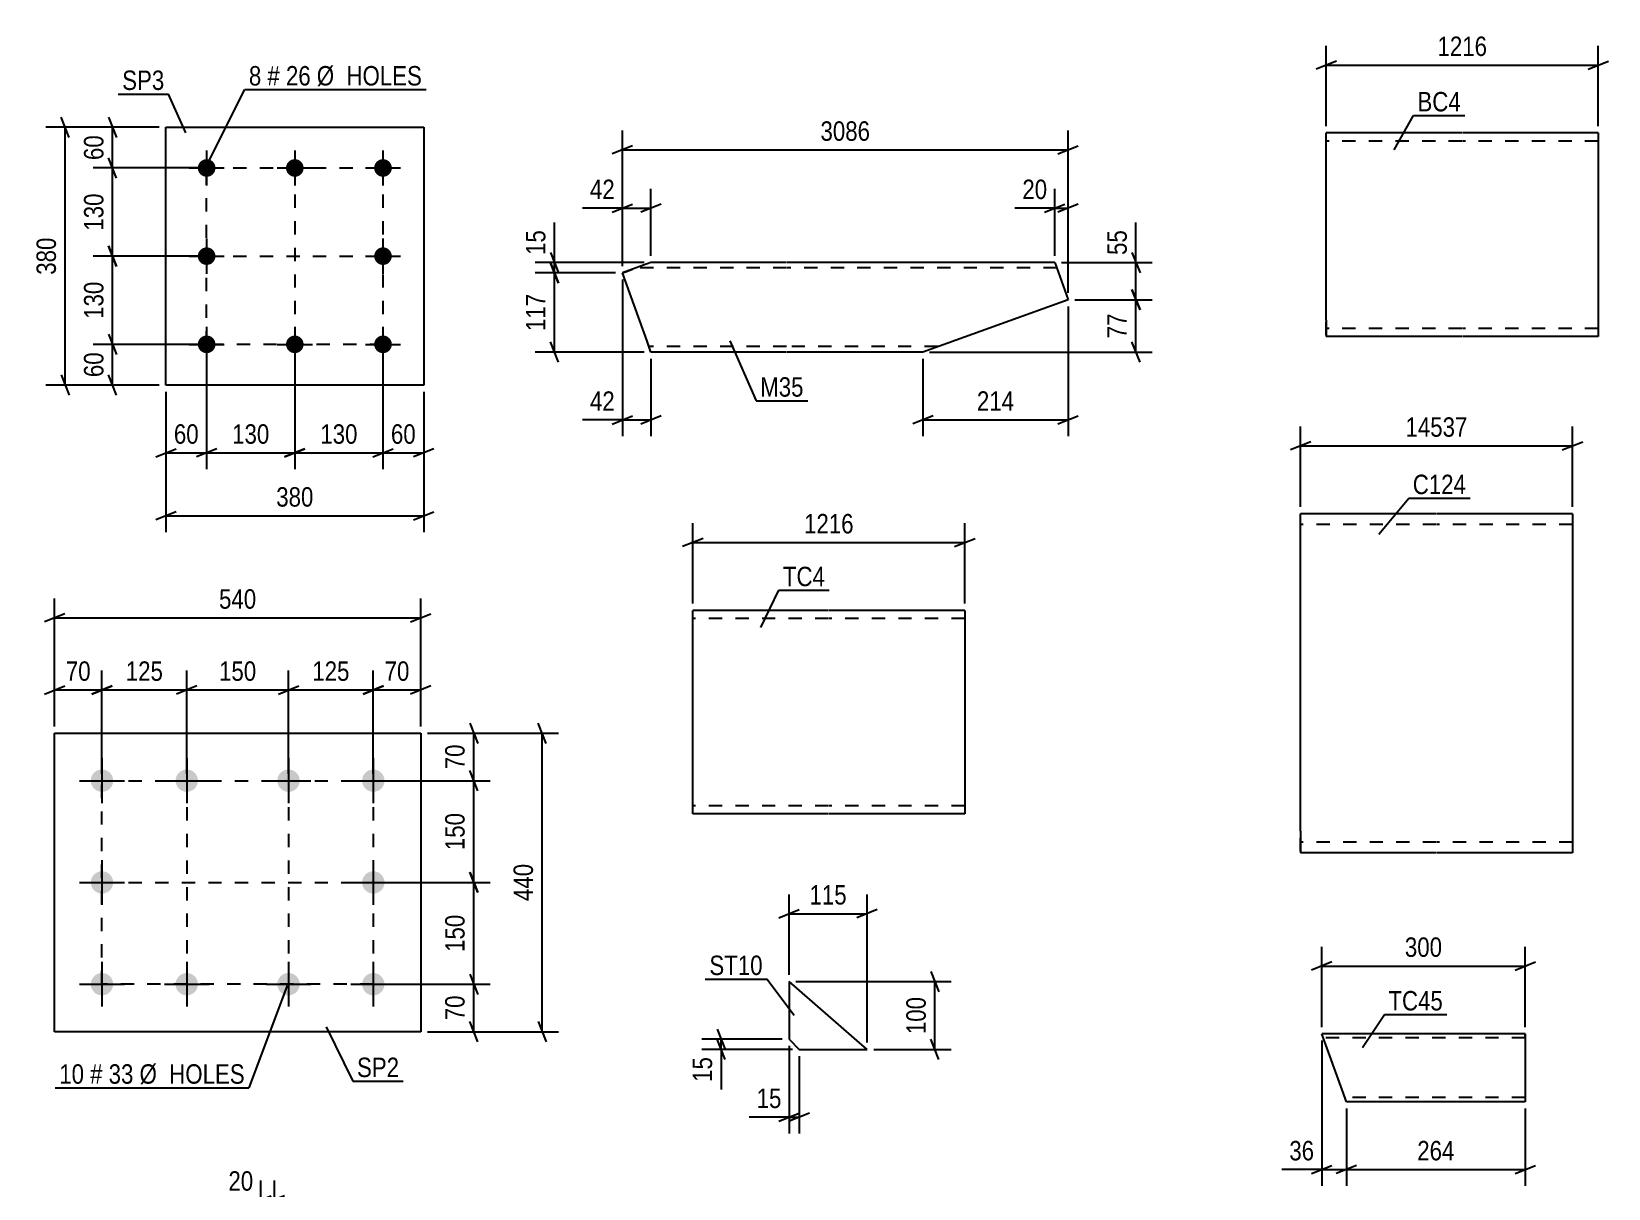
# Model space of a CAD drawing. Header units: millimetres. Extents: x 0 to 594, y 0 to 420.
# Drawn here: x 158.5 to 391, y 161.3 to 331.9 of the extents above; entities that cross this region are included whole.
import ezdxf

# ---------------------------------------------------------------- set-up
doc = ezdxf.new("R2010")
doc.units = ezdxf.units.MM
doc.linetypes.add('DXK_LINE_DOT2', pattern=[3.9198, 1.9599, -1.9599])
doc.styles.add('Arial Narrow', font='ARIALN.TTF', dxfattribs={"height": 0.2})

# ---------------------------------------------------------------- blocks, each defined once
blk = doc.blocks.new('Part-708355652-8704 - 8703')
at = {"color": 2, "linetype": 'Continuous'}
for p, q in [((270.18, 191.84), (270.18, 183.34)), ((281.68, 181.84), (270.18, 191.84)), ((270.18, 183.34), (271.68, 181.84)), ((271.68, 181.84), (281.68, 181.84))]:
    blk.add_line(p, q, dxfattribs=at)
blk = doc.blocks.new('Part-708355652-12765 - 12764')
at = {"color": 2, "linetype": 'Continuous'}
for p, q in [((351.92, 175.33), (348.71, 184.13)), ((378.71, 184.13), (348.71, 184.13)), ((378.71, 184.13), (378.71, 184.04)), ((378.71, 184.04), (378.71, 174.13)), ((352.22, 174.48), (351.92, 175.33)), ((352.32, 174.22), (352.22, 174.48)), ((352.35, 174.13), (352.32, 174.22)), ((378.71, 174.13), (352.35, 174.13))]:
    blk.add_line(p, q, dxfattribs=at)
at = {"color": 7, "linetype": 'DXK_LINE_DOT2'}
for p, q in [((378.71, 183.77), (378.71, 184.13)), ((378.71, 183.53), (348.93, 183.53)), ((378.71, 174.73), (352.13, 174.73)), ((352.35, 174.13), (352.22, 174.48))]:
    blk.add_line(p, q, dxfattribs=at)
blk = doc.blocks.new('Part-708355652-8401 - 8396')
at = {"color": 2, "linetype": 'Continuous'}
for p, q in [((275.99, 246.55), (255.99, 246.55)), ((255.99, 218.95), (255.99, 246.55)), ((296.09, 246.55), (276.09, 246.55)), ((296.09, 246.55), (296.09, 216.55)), ((255.99, 216.55), (255.99, 218.95)), ((275.99, 216.55), (255.99, 216.55)), ((296.09, 216.55), (276.09, 216.55))]:
    blk.add_line(p, q, dxfattribs=at)
at = {"color": 7, "linetype": 'DXK_LINE_DOT2'}
for p, q in [((275.99, 245.35), (255.99, 245.35)), ((296.09, 245.35), (276.09, 245.35)), ((255.99, 216.74), (255.99, 218.95)), ((255.99, 217.75), (255.99, 217.84)), ((275.99, 217.75), (255.99, 217.75)), ((296.09, 217.75), (276.09, 217.75)), ((296.09, 217.75), (296.09, 217.84))]:
    blk.add_line(p, q, dxfattribs=at)
blk = doc.blocks.new('Part-708355652-8408 - 8407')
at = {"color": 2, "linetype": 'Continuous'}
for p, q in [((249.8, 297.83), (247.07, 296.84)), ((269.8, 297.83), (249.8, 297.83)), ((309.35, 297.83), (269.9, 297.83)), ((309.35, 297.83), (311.32, 292.35)), ((247.07, 296.84), (245.6, 296.31)), ((249.24, 286.23), (245.6, 296.31)), ((311.32, 292.35), (289.9, 284.63)), ((249.82, 284.63), (249.24, 286.23)), ((269.8, 284.63), (249.82, 284.63)), ((289.9, 284.63), (269.9, 284.63))]:
    blk.add_line(p, q, dxfattribs=at)
at = {"color": 7, "linetype": 'DXK_LINE_DOT2'}
for p, q in [((245.6, 296.31), (246.22, 296.53)), ((246.22, 296.53), (247.07, 296.84)), ((269.8, 297.03), (247.59, 297.03)), ((309.64, 297.03), (269.9, 297.03)), ((249.77, 284.75), (249.24, 286.23)), ((269.8, 285.43), (249.53, 285.43)), ((292.12, 285.43), (269.9, 285.43))]:
    blk.add_line(p, q, dxfattribs=at)
blk = doc.blocks.new('Part-708355652-8688 - 8687')
at = {"color": 2, "linetype": 'Continuous'}
for p, q in [((369.38, 316.93), (349.38, 316.93)), ((349.38, 289.33), (349.38, 316.93)), ((389.48, 316.93), (369.48, 316.93)), ((389.48, 316.93), (389.48, 286.93)), ((349.38, 289.33), (349.38, 286.93)), ((369.38, 286.93), (349.38, 286.93)), ((389.48, 286.93), (369.48, 286.93))]:
    blk.add_line(p, q, dxfattribs=at)
at = {"color": 7, "linetype": 'DXK_LINE_DOT2'}
for p, q in [((369.38, 315.73), (349.38, 315.73)), ((389.48, 315.73), (369.48, 315.73)), ((349.38, 287.11), (349.38, 289.33)), ((349.38, 288.13), (349.38, 288.22)), ((369.38, 288.13), (349.38, 288.13)), ((389.48, 288.13), (369.48, 288.13)), ((389.48, 288.13), (389.48, 288.22))]:
    blk.add_line(p, q, dxfattribs=at)
blk = doc.blocks.new('Part-708355652-8695 - 8694')
at = {"color": 2, "linetype": 'Continuous'}
for p, q in [((365.58, 260.8), (345.58, 260.8)), ((345.58, 214), (345.58, 260.8)), ((385.68, 260.8), (365.68, 260.8)), ((385.68, 260.8), (385.68, 210.8)), ((345.58, 214), (345.58, 210.8)), ((365.58, 210.8), (345.58, 210.8)), ((385.68, 210.8), (365.68, 210.8))]:
    blk.add_line(p, q, dxfattribs=at)
at = {"color": 7, "linetype": 'DXK_LINE_DOT2'}
for p, q in [((365.58, 259.2), (345.58, 259.2)), ((385.68, 259.2), (365.68, 259.2)), ((345.58, 211.04), (345.58, 214)), ((365.58, 212.4), (345.58, 212.4)), ((385.68, 212.4), (365.68, 212.4))]:
    blk.add_line(p, q, dxfattribs=at)
blk = doc.blocks.new('Part-708355652-8500 - 8499')
at = {"color": 2, "linetype": 'Continuous'}
for p, q in [((161.88, 184.45), (161.88, 228.45)), ((161.88, 228.45), (215.88, 228.45)), ((215.88, 228.45), (215.88, 184.45)), ((215.88, 184.45), (161.88, 184.45))]:
    blk.add_line(p, q, dxfattribs=at)
blk = doc.blocks.new('Bolt-708355652-8501 - 8499')
at = {"linetype": 'Continuous'}
for points in [[(168.88, 223.1, -1), (168.88, 219.8, -1)], [(181.38, 223.1, -1), (181.38, 219.8, -1)], [(196.38, 223.1, -1), (196.38, 219.8, -1)], [(208.88, 223.1, -1), (208.88, 219.8, -1)], [(168.88, 208.1, -1), (168.88, 204.8, -1)], [(208.88, 208.1, -1), (208.88, 204.8, -1)], [(168.88, 193.1, -1), (168.88, 189.8, -1)], [(181.38, 193.1, -1), (181.38, 189.8, -1)], [(196.38, 193.1, -1), (196.38, 189.8, -1)], [(208.88, 193.1, -1), (208.88, 189.8, -1)]]:
    blk.add_hatch(color=1, dxfattribs=at).paths.add_polyline_path(points)
at = {"color": 1, "linetype": 'Continuous'}
for p, q in [((168.88, 224.75), (168.88, 218.15)), ((181.38, 224.75), (181.38, 218.15)), ((196.38, 224.75), (196.38, 218.15)), ((208.88, 224.75), (208.88, 218.15)), ((165.58, 221.45), (172.18, 221.45)), ((178.08, 221.45), (184.68, 221.45)), ((193.08, 221.45), (199.68, 221.45)), ((205.58, 221.45), (212.18, 221.45)), ((168.88, 209.75), (168.88, 203.15)), ((208.88, 209.75), (208.88, 203.15)), ((165.58, 206.45), (172.18, 206.45)), ((205.58, 206.45), (212.18, 206.45)), ((168.88, 194.75), (168.88, 188.15)), ((181.38, 194.75), (181.38, 188.15)), ((196.38, 194.75), (196.38, 188.15)), ((208.88, 194.75), (208.88, 188.15)), ((165.58, 191.45), (172.18, 191.45)), ((178.08, 191.45), (184.68, 191.45)), ((193.08, 191.45), (199.68, 191.45)), ((205.58, 191.45), (212.18, 191.45))]:
    blk.add_line(p, q, dxfattribs=at)
blk = doc.blocks.new('Part-708355652-8548 - 8547')
at = {"color": 2, "linetype": 'Continuous'}
for p, q in [((178.31, 279.77), (178.31, 317.77)), ((178.31, 317.77), (216.31, 317.77)), ((216.31, 317.77), (216.31, 279.77)), ((216.31, 279.77), (178.31, 279.77))]:
    blk.add_line(p, q, dxfattribs=at)
blk = doc.blocks.new('Bolt-708355652-8549 - 8547')
at = {"linetype": 'Continuous'}
for points in [[(184.31, 313.07, -1), (184.31, 310.47, -1)], [(197.31, 313.07, -1), (197.31, 310.47, -1)], [(210.31, 313.07, -1), (210.31, 310.47, -1)], [(184.31, 300.07, -1), (184.31, 297.47, -1)], [(210.31, 300.07, -1), (210.31, 297.47, -1)], [(184.31, 287.07, -1), (184.31, 284.47, -1)], [(197.31, 287.07, -1), (197.31, 284.47, -1)], [(210.31, 287.07, -1), (210.31, 284.47, -1)]]:
    blk.add_hatch(color=1, dxfattribs=at).paths.add_polyline_path(points)
at = {"color": 1, "linetype": 'Continuous'}
for p, q in [((184.31, 314.37), (184.31, 309.17)), ((197.31, 314.37), (197.31, 309.17)), ((210.31, 314.37), (210.31, 309.17)), ((181.71, 311.77), (186.91, 311.77)), ((194.71, 311.77), (199.91, 311.77)), ((207.71, 311.77), (212.91, 311.77)), ((184.31, 301.37), (184.31, 296.17)), ((210.31, 301.37), (210.31, 296.17)), ((181.71, 298.77), (186.91, 298.77)), ((207.71, 298.77), (212.91, 298.77)), ((184.31, 288.37), (184.31, 283.17)), ((197.31, 288.37), (197.31, 283.17)), ((210.31, 288.37), (210.31, 283.17)), ((181.71, 285.77), (186.91, 285.77)), ((194.71, 285.77), (199.91, 285.77)), ((207.71, 285.77), (212.91, 285.77))]:
    blk.add_line(p, q, dxfattribs=at)
blk = doc.blocks.new('Rectangle-708355652-12081 - 8499')
at = {"color": 1, "linetype": 'DXK_LINE_DOT2'}
blk.add_lwpolyline([(168.88, 221.45), (208.88, 221.45), (208.88, 191.45), (168.88, 191.45), (168.88, 221.45)], close=True, dxfattribs=at)
blk = doc.blocks.new('Rectangle-708355652-11805 - 8547')
at = {"color": 1, "linetype": 'DXK_LINE_DOT2'}
blk.add_lwpolyline([(184.31, 311.77), (210.31, 311.77), (210.31, 285.77), (184.31, 285.77), (184.31, 311.77)], close=True, dxfattribs=at)
blk = doc.blocks.new('Line-708355652-12091 - 8499')
at = {"color": 1, "linetype": 'DXK_LINE_DOT2'}
blk.add_line((168.88, 206.45), (207.9, 206.45), dxfattribs=at)
blk = doc.blocks.new('Line-708355652-11815 - 8547')
at = {"color": 1, "linetype": 'DXK_LINE_DOT2'}
blk.add_line((197.31, 311.77), (197.31, 285.77), dxfattribs=at)
blk = doc.blocks.new('Line-708355652-12097 - 8499')
at = {"color": 1, "linetype": 'DXK_LINE_DOT2'}
blk.add_line((181.38, 221.45), (181.38, 191.45), dxfattribs=at)
blk = doc.blocks.new('Line-708355652-11822 - 8547')
at = {"color": 1, "linetype": 'DXK_LINE_DOT2'}
blk.add_line((184.31, 298.77), (210.31, 298.77), dxfattribs=at)
blk = doc.blocks.new('Line-708355652-12104 - 8499')
at = {"color": 1, "linetype": 'DXK_LINE_DOT2'}
blk.add_line((196.38, 221.45), (196.38, 191.45), dxfattribs=at)
blk = doc.blocks.new('StraightDimension-708355652-9445 - 8703')
at = {"color": 7, "linetype": 'Continuous'}
for p, q in [((291.08, 193.34), (292.28, 190.34)), ((271.18, 191.84), (294.08, 191.84)), ((291.68, 181.84), (291.68, 191.84)), ((282.68, 181.84), (294.08, 181.84)), ((292.28, 180.34), (291.08, 183.34))]:
    blk.add_line(p, q, dxfattribs=at)
at = {"color": 0}
blk.add_wipeout([(290.93, 190.18), (286.73, 190.18), (286.73, 183.49), (290.93, 183.49)], dxfattribs=at)
at = {"color": 3, "style": 'Arial Narrow'}
blk.add_text('100', height=2.863, rotation=90.0002, dxfattribs=at).set_placement((290.33, 184.09))
blk = doc.blocks.new('StraightDimension-708355652-9437 - 8703')
at = {"color": 7, "linetype": 'Continuous'}
for p, q in [((270.18, 192.84), (270.18, 204.69)), ((281.68, 182.84), (281.68, 204.69)), ((268.68, 201.24), (271.68, 202.44)), ((283.18, 202.44), (280.18, 201.24)), ((270.18, 201.84), (281.68, 201.84))]:
    blk.add_line(p, q, dxfattribs=at)
at = {"color": 0}
blk.add_wipeout([(279.28, 202.59), (279.28, 206.79), (272.59, 206.79), (272.59, 202.59)], dxfattribs=at)
at = {"color": 3, "style": 'Arial Narrow'}
blk.add_text('115', height=2.863, dxfattribs=at).set_placement((273.19, 203.19))
blk = doc.blocks.new('StraightDimension-708355652-9441 - 8703')
at = {"color": 7, "linetype": 'Continuous'}
for p, q in [((259.58, 184.84), (260.78, 181.84)), ((269.18, 183.34), (257.33, 183.34)), ((270.68, 181.84), (257.33, 181.84)), ((260.78, 180.34), (259.58, 183.34)), ((260.18, 181.84), (260.18, 183.34))]:
    blk.add_line(p, q, dxfattribs=at)
at = {"color": 0}
blk.add_wipeout([(259.43, 181.31), (255.23, 181.31), (255.23, 176.45), (259.43, 176.45)], dxfattribs=at)
at = {"color": 7, "linetype": 'Continuous'}
blk.add_line((260.18, 181.84), (260.18, 175.93), dxfattribs=at)
blk.add_line((260.18, 181.84), (260.18, 175.93), dxfattribs=at)
at = {"color": 3, "style": 'Arial Narrow'}
blk.add_text('15', height=2.863, rotation=90.0002, dxfattribs=at).set_placement((258.83, 177.05))
blk = doc.blocks.new('StraightDimension-708355652-9433 - 8703')
at = {"color": 7, "linetype": 'Continuous'}
for p, q in [((270.18, 182.34), (270.18, 169.44)), ((271.68, 180.84), (271.68, 169.44)), ((268.68, 171.24), (271.68, 172.44)), ((273.18, 172.44), (270.18, 171.24)), ((270.18, 171.84), (271.68, 171.84))]:
    blk.add_line(p, q, dxfattribs=at)
at = {"color": 0}
blk.add_wipeout([(269.66, 172.59), (269.66, 176.79), (264.8, 176.79), (264.8, 172.59)], dxfattribs=at)
at = {"color": 7, "linetype": 'Continuous'}
blk.add_line((270.18, 171.84), (264.28, 171.84), dxfattribs=at)
blk.add_line((270.18, 171.84), (264.28, 171.84), dxfattribs=at)
at = {"color": 3, "style": 'Arial Narrow'}
blk.add_text('15', height=2.863, dxfattribs=at).set_placement((265.4, 173.19))
blk = doc.blocks.new('StraightDimension-708355652-12957 - 12764')
at = {"color": 7, "linetype": 'Continuous'}
for p, q in [((348.71, 183.13), (348.71, 161.73)), ((352.35, 173.13), (352.35, 161.73)), ((347.21, 163.53), (350.21, 164.73)), ((348.71, 164.13), (352.35, 164.13)), ((353.85, 164.73), (350.85, 163.53))]:
    blk.add_line(p, q, dxfattribs=at)
at = {"color": 0}
blk.add_wipeout([(348.19, 164.88), (348.19, 169.08), (343.33, 169.08), (343.33, 164.88)], dxfattribs=at)
at = {"color": 7, "linetype": 'Continuous'}
blk.add_line((348.71, 164.13), (342.81, 164.13), dxfattribs=at)
blk.add_line((348.71, 164.13), (342.81, 164.13), dxfattribs=at)
at = {"color": 3, "style": 'Arial Narrow'}
blk.add_text('36', height=2.863, dxfattribs=at).set_placement((343.93, 165.48))
blk = doc.blocks.new('StraightDimension-708355652-12956 - 12764')
at = {"color": 7, "linetype": 'Continuous'}
for p, q in [((352.35, 173.13), (352.35, 161.73)), ((378.71, 173.13), (378.71, 161.73)), ((353.85, 164.73), (350.85, 163.53)), ((352.35, 164.13), (378.71, 164.13)), ((377.21, 163.53), (380.21, 164.73))]:
    blk.add_line(p, q, dxfattribs=at)
at = {"color": 0}
blk.add_wipeout([(368.87, 164.88), (368.87, 169.08), (362.19, 169.08), (362.19, 164.88)], dxfattribs=at)
at = {"color": 3, "style": 'Arial Narrow'}
blk.add_text('264', height=2.863, dxfattribs=at).set_placement((362.79, 165.48))
blk = doc.blocks.new('StraightDimension-708355652-12939 - 12764')
at = {"color": 7, "linetype": 'Continuous'}
for p, q in [((348.71, 185.13), (348.71, 196.98)), ((378.71, 185.13), (378.71, 196.98)), ((350.21, 194.73), (347.21, 193.53)), ((348.71, 194.13), (378.71, 194.13)), ((377.21, 193.53), (380.21, 194.73))]:
    blk.add_line(p, q, dxfattribs=at)
at = {"color": 0}
blk.add_wipeout([(367.05, 194.88), (367.05, 199.08), (360.37, 199.08), (360.37, 194.88)], dxfattribs=at)
at = {"color": 3, "style": 'Arial Narrow'}
blk.add_text('300', height=2.863, dxfattribs=at).set_placement((360.97, 195.48))
blk = doc.blocks.new('StraightDimension-708355652-8766 - 8396')
at = {"color": 7, "linetype": 'Continuous'}
for p, q in [((255.99, 247.55), (255.99, 259.4)), ((296.09, 247.55), (296.09, 259.4)), ((257.49, 257.15), (254.49, 255.95)), ((255.99, 256.55), (296.09, 256.55)), ((294.59, 255.95), (297.59, 257.15))]:
    blk.add_line(p, q, dxfattribs=at)
at = {"color": 0}
blk.add_wipeout([(280.3, 257.3), (280.3, 261.5), (271.79, 261.5), (271.79, 257.3)], dxfattribs=at)
at = {"color": 3, "style": 'Arial Narrow'}
blk.add_text('1216', height=2.863, dxfattribs=at).set_placement((272.39, 257.9))
blk = doc.blocks.new('StraightDimension-708355652-12349 - 8407')
at = {"color": 7, "linetype": 'Continuous'}
for p, q in [((248.8, 297.83), (232.75, 297.83)), ((235, 299.33), (236.2, 296.33)), ((236.2, 294.81), (235, 297.81)), ((235.6, 296.31), (235.6, 297.83)), ((244.6, 296.31), (232.75, 296.31))]:
    blk.add_line(p, q, dxfattribs=at)
at = {"color": 0}
blk.add_wipeout([(234.85, 303.21), (230.65, 303.21), (230.65, 298.35), (234.85, 298.35)], dxfattribs=at)
at = {"color": 7, "linetype": 'Continuous'}
blk.add_line((235.6, 297.83), (235.6, 303.73), dxfattribs=at)
blk.add_line((235.6, 297.83), (235.6, 303.73), dxfattribs=at)
at = {"color": 3, "style": 'Arial Narrow'}
blk.add_text('15', height=2.863, rotation=90.0002, dxfattribs=at).set_placement((234.25, 298.95))
blk = doc.blocks.new('StraightDimension-708355652-8778 - 8407')
at = {"color": 7, "linetype": 'Continuous'}
for p, q in [((245.6, 295.31), (245.6, 272.22)), ((249.82, 283.63), (249.82, 272.22)), ((244.1, 274.02), (247.1, 275.22)), ((245.6, 274.62), (249.82, 274.62)), ((251.32, 275.22), (248.32, 274.02))]:
    blk.add_line(p, q, dxfattribs=at)
at = {"color": 0}
blk.add_wipeout([(245.08, 275.37), (245.08, 279.57), (240.22, 279.57), (240.22, 275.37)], dxfattribs=at)
at = {"color": 7, "linetype": 'Continuous'}
blk.add_line((245.6, 274.62), (239.7, 274.62), dxfattribs=at)
blk.add_line((245.6, 274.62), (239.7, 274.62), dxfattribs=at)
at = {"color": 3, "style": 'Arial Narrow'}
blk.add_text('42', height=2.863, dxfattribs=at).set_placement((240.82, 275.97))
blk = doc.blocks.new('StraightDimension-708355652-8789 - 8407')
at = {"color": 7, "linetype": 'Continuous'}
for p, q in [((245.6, 297.31), (245.6, 308.69)), ((249.8, 298.83), (249.8, 308.69)), ((244.1, 305.24), (247.1, 306.44)), ((245.6, 305.84), (249.8, 305.84)), ((251.3, 306.44), (248.3, 305.24))]:
    blk.add_line(p, q, dxfattribs=at)
at = {"color": 0}
blk.add_wipeout([(245.08, 306.59), (245.08, 310.79), (240.22, 310.79), (240.22, 306.59)], dxfattribs=at)
at = {"color": 7, "linetype": 'Continuous'}
blk.add_line((245.6, 305.84), (239.7, 305.84), dxfattribs=at)
blk.add_line((245.6, 305.84), (239.7, 305.84), dxfattribs=at)
at = {"color": 3, "style": 'Arial Narrow'}
blk.add_text('42', height=2.863, dxfattribs=at).set_placement((240.82, 307.19))
blk = doc.blocks.new('StraightDimension-708355652-8772 - 8407')
at = {"color": 7, "linetype": 'Continuous'}
for p, q in [((311.32, 291.35), (311.32, 272.23)), ((289.9, 283.63), (289.9, 272.23)), ((291.4, 275.23), (288.4, 274.03)), ((289.9, 274.63), (311.32, 274.63)), ((309.82, 274.03), (312.82, 275.23))]:
    blk.add_line(p, q, dxfattribs=at)
at = {"color": 0}
blk.add_wipeout([(303.96, 275.38), (303.96, 279.58), (297.27, 279.58), (297.27, 275.38)], dxfattribs=at)
at = {"color": 3, "style": 'Arial Narrow'}
blk.add_text('214', height=2.863, dxfattribs=at).set_placement((297.87, 275.98))
blk = doc.blocks.new('StraightDimension-708355652-8807 - 8407')
at = {"color": 7, "linetype": 'Continuous'}
for p, q in [((320.72, 293.85), (321.92, 290.85)), ((312.32, 292.35), (323.72, 292.35)), ((321.32, 284.63), (321.32, 292.35)), ((321.92, 283.13), (320.72, 286.13)), ((290.9, 284.63), (323.72, 284.63))]:
    blk.add_line(p, q, dxfattribs=at)
at = {"color": 0}
blk.add_wipeout([(320.57, 290.91), (316.37, 290.91), (316.37, 286.06), (320.57, 286.06)], dxfattribs=at)
at = {"color": 3, "style": 'Arial Narrow'}
blk.add_text('77', height=2.863, rotation=90.0002, dxfattribs=at).set_placement((319.97, 286.66))
blk = doc.blocks.new('StraightDimension-708355652-8783 - 8407')
at = {"color": 7, "linetype": 'Continuous'}
for p, q in [((309.35, 298.83), (309.35, 308.69)), ((311.32, 293.35), (311.32, 308.69)), ((307.85, 305.24), (310.85, 306.44)), ((309.35, 305.84), (311.32, 305.84)), ((312.82, 306.44), (309.82, 305.24))]:
    blk.add_line(p, q, dxfattribs=at)
at = {"color": 0}
blk.add_wipeout([(308.82, 306.59), (308.82, 310.79), (303.97, 310.79), (303.97, 306.59)], dxfattribs=at)
at = {"color": 7, "linetype": 'Continuous'}
blk.add_line((309.35, 305.84), (303.44, 305.84), dxfattribs=at)
blk.add_line((309.35, 305.84), (303.44, 305.84), dxfattribs=at)
at = {"color": 3, "style": 'Arial Narrow'}
blk.add_text('20', height=2.863, dxfattribs=at).set_placement((304.57, 307.19))
blk = doc.blocks.new('StraightDimension-708355652-8806 - 8407')
at = {"color": 7, "linetype": 'Continuous'}
for p, q in [((310.35, 297.83), (323.72, 297.83)), ((320.72, 299.33), (321.92, 296.33)), ((321.32, 292.35), (321.32, 297.83)), ((321.92, 290.85), (320.72, 293.85)), ((312.32, 292.35), (323.72, 292.35))]:
    blk.add_line(p, q, dxfattribs=at)
at = {"color": 0}
blk.add_wipeout([(320.57, 303.21), (316.37, 303.21), (316.37, 298.35), (320.57, 298.35)], dxfattribs=at)
at = {"color": 7, "linetype": 'Continuous'}
blk.add_line((321.32, 297.83), (321.32, 303.73), dxfattribs=at)
blk.add_line((321.32, 297.83), (321.32, 303.73), dxfattribs=at)
at = {"color": 3, "style": 'Arial Narrow'}
blk.add_text('55', height=2.863, rotation=90.0002, dxfattribs=at).set_placement((319.97, 298.95))
blk = doc.blocks.new('StraightDimension-708355652-8818 - 8407')
at = {"color": 7, "linetype": 'Continuous'}
for p, q in [((245.6, 297.31), (245.6, 317.28)), ((311.32, 293.35), (311.32, 317.28)), ((247.1, 315.03), (244.1, 313.83)), ((245.6, 314.43), (311.32, 314.43)), ((309.82, 313.83), (312.82, 315.03))]:
    blk.add_line(p, q, dxfattribs=at)
at = {"color": 0}
blk.add_wipeout([(282.72, 315.18), (282.72, 319.38), (274.21, 319.38), (274.21, 315.18)], dxfattribs=at)
at = {"color": 3, "style": 'Arial Narrow'}
blk.add_text('3086', height=2.863, dxfattribs=at).set_placement((274.81, 315.78))
blk = doc.blocks.new('StraightDimension-708355652-12350 - 8407')
at = {"color": 7, "linetype": 'Continuous'}
for p, q in [((235, 297.81), (236.2, 294.81)), ((244.6, 296.31), (232.75, 296.31)), ((235.6, 284.63), (235.6, 296.31)), ((236.2, 283.13), (235, 286.13)), ((248.82, 284.63), (232.75, 284.63))]:
    blk.add_line(p, q, dxfattribs=at)
at = {"color": 0}
blk.add_wipeout([(234.85, 293.81), (230.65, 293.81), (230.65, 287.13), (234.85, 287.13)], dxfattribs=at)
at = {"color": 3, "style": 'Arial Narrow'}
blk.add_text('117', height=2.863, rotation=90.0002, dxfattribs=at).set_placement((234.25, 287.73))
blk = doc.blocks.new('StraightDimension-708355652-9425 - 8687')
at = {"color": 7, "linetype": 'Continuous'}
for p, q in [((349.38, 317.93), (349.38, 329.78)), ((389.48, 317.93), (389.48, 329.78)), ((350.88, 327.53), (347.88, 326.33)), ((349.38, 326.93), (389.48, 326.93)), ((387.98, 326.33), (390.98, 327.53))]:
    blk.add_line(p, q, dxfattribs=at)
at = {"color": 0}
blk.add_wipeout([(373.69, 327.68), (373.69, 331.88), (365.18, 331.88), (365.18, 327.68)], dxfattribs=at)
at = {"color": 3, "style": 'Arial Narrow'}
blk.add_text('1216', height=2.863, dxfattribs=at).set_placement((365.78, 328.28))
blk = doc.blocks.new('StraightDimension-708355652-9429 - 8694')
at = {"color": 7, "linetype": 'Continuous'}
for p, q in [((345.58, 261.8), (345.58, 273.65)), ((385.68, 261.8), (385.68, 273.65)), ((347.08, 271.4), (344.08, 270.2)), ((345.58, 270.8), (385.68, 270.8)), ((384.18, 270.2), (387.18, 271.4))]:
    blk.add_line(p, q, dxfattribs=at)
at = {"color": 0}
blk.add_wipeout([(370.8, 271.55), (370.8, 275.75), (360.46, 275.75), (360.46, 271.55)], dxfattribs=at)
at = {"color": 3, "style": 'Arial Narrow'}
blk.add_text('14537', height=2.863, dxfattribs=at).set_placement((361.06, 272.15))
blk = doc.blocks.new('StraightDimension-708355652-9029 - 8499')
at = {"color": 7, "linetype": 'Continuous'}
for p, q in [((209.88, 191.45), (226.09, 191.45)), ((223.09, 192.95), (224.29, 189.95)), ((223.69, 184.45), (223.69, 191.45)), ((216.88, 184.45), (226.09, 184.45)), ((224.29, 182.95), (223.09, 185.95))]:
    blk.add_line(p, q, dxfattribs=at)
at = {"color": 0}
blk.add_wipeout([(222.94, 190.38), (218.74, 190.38), (218.74, 185.53), (222.94, 185.53)], dxfattribs=at)
at = {"color": 3, "style": 'Arial Narrow'}
blk.add_text('70', height=2.863, rotation=90.0002, dxfattribs=at).set_placement((222.34, 186.13))
blk = doc.blocks.new('StraightDimension-708355652-9026 - 8499')
at = {"color": 7, "linetype": 'Continuous'}
for p, q in [((216.88, 228.45), (226.09, 228.45)), ((223.09, 229.95), (224.29, 226.95)), ((223.69, 221.45), (223.69, 228.45)), ((209.88, 221.45), (226.09, 221.45)), ((224.29, 219.95), (223.09, 222.95))]:
    blk.add_line(p, q, dxfattribs=at)
at = {"color": 0}
blk.add_wipeout([(222.94, 227.38), (218.74, 227.38), (218.74, 222.53), (222.94, 222.53)], dxfattribs=at)
at = {"color": 3, "style": 'Arial Narrow'}
blk.add_text('70', height=2.863, rotation=90.0002, dxfattribs=at).set_placement((222.34, 223.13))
blk = doc.blocks.new('StraightDimension-708355652-9042 - 8499')
at = {"color": 7, "linetype": 'Continuous'}
for p, q in [((216.88, 228.45), (236.17, 228.45)), ((234.37, 226.95), (233.17, 229.95)), ((233.77, 184.45), (233.77, 228.45)), ((216.88, 184.45), (236.17, 184.45)), ((233.17, 185.95), (234.37, 182.95))]:
    blk.add_line(p, q, dxfattribs=at)
at = {"color": 0}
blk.add_wipeout([(233.02, 209.8), (228.82, 209.8), (228.82, 203.11), (233.02, 203.11)], dxfattribs=at)
at = {"color": 3, "style": 'Arial Narrow'}
blk.add_text('440', height=2.863, rotation=90.0002, dxfattribs=at).set_placement((232.42, 203.71))
blk = doc.blocks.new('StraightDimension-708355652-9046 - 8499')
at = {"color": 7, "linetype": 'Continuous'}
for p, q in [((208.88, 222.45), (208.88, 237.67)), ((215.88, 229.45), (215.88, 237.67)), ((207.38, 234.22), (210.38, 235.42)), ((208.88, 234.82), (215.88, 234.82)), ((217.38, 235.42), (214.38, 234.22))]:
    blk.add_line(p, q, dxfattribs=at)
at = {"color": 0}
blk.add_wipeout([(214.81, 235.57), (214.81, 239.77), (209.95, 239.77), (209.95, 235.57)], dxfattribs=at)
at = {"color": 3, "style": 'Arial Narrow'}
blk.add_text('70', height=2.863, dxfattribs=at).set_placement((210.55, 236.17))
blk = doc.blocks.new('StraightDimension-708355652-9050 - 8499')
at = {"color": 7, "linetype": 'Continuous'}
for p, q in [((161.88, 229.45), (161.88, 237.67)), ((168.88, 222.45), (168.88, 237.67)), ((160.38, 234.22), (163.38, 235.42)), ((161.88, 234.82), (168.88, 234.82)), ((170.38, 235.42), (167.38, 234.22))]:
    blk.add_line(p, q, dxfattribs=at)
at = {"color": 0}
blk.add_wipeout([(167.81, 235.57), (167.81, 239.77), (162.95, 239.77), (162.95, 235.57)], dxfattribs=at)
at = {"color": 3, "style": 'Arial Narrow'}
blk.add_text('70', height=2.863, dxfattribs=at).set_placement((163.55, 236.17))
blk = doc.blocks.new('StraightDimension-708355652-9066 - 8499')
at = {"color": 7, "linetype": 'Continuous'}
for p, q in [((161.88, 229.45), (161.88, 248.3)), ((215.88, 229.45), (215.88, 248.3)), ((163.38, 246.05), (160.38, 244.85)), ((161.88, 245.45), (215.88, 245.45)), ((214.38, 244.85), (217.38, 246.05))]:
    blk.add_line(p, q, dxfattribs=at)
at = {"color": 0}
blk.add_wipeout([(192.22, 246.2), (192.22, 250.4), (185.54, 250.4), (185.54, 246.2)], dxfattribs=at)
at = {"color": 3, "style": 'Arial Narrow'}
blk.add_text('540', height=2.863, dxfattribs=at).set_placement((186.14, 246.8))
blk = doc.blocks.new('StraightDimension-708355652-13575 - 8499')
at = {"color": 7, "linetype": 'Continuous'}
for p, q in [((224.29, 204.95), (223.09, 207.95)), ((209.88, 206.45), (226.09, 206.45)), ((223.69, 191.45), (223.69, 206.45)), ((209.88, 191.45), (226.09, 191.45)), ((223.09, 192.95), (224.29, 189.95))]:
    blk.add_line(p, q, dxfattribs=at)
at = {"color": 0}
blk.add_wipeout([(222.94, 202.3), (218.74, 202.3), (218.74, 195.61), (222.94, 195.61)], dxfattribs=at)
at = {"color": 3, "style": 'Arial Narrow'}
blk.add_text('150', height=2.863, rotation=90.0002, dxfattribs=at).set_placement((222.34, 196.21))
blk = doc.blocks.new('StraightDimension-708355652-13577 - 8499')
at = {"color": 7, "linetype": 'Continuous'}
for p, q in [((209.88, 221.45), (226.09, 221.45)), ((224.29, 219.95), (223.09, 222.95)), ((223.69, 206.45), (223.69, 221.45)), ((223.09, 207.95), (224.29, 204.95)), ((209.88, 206.45), (226.09, 206.45))]:
    blk.add_line(p, q, dxfattribs=at)
at = {"color": 0}
blk.add_wipeout([(222.94, 217.3), (218.74, 217.3), (218.74, 210.61), (222.94, 210.61)], dxfattribs=at)
at = {"color": 3, "style": 'Arial Narrow'}
blk.add_text('150', height=2.863, rotation=90.0002, dxfattribs=at).set_placement((222.34, 211.21))
blk = doc.blocks.new('StraightDimension-708355652-13579 - 8499')
at = {"color": 7, "linetype": 'Continuous'}
for p, q in [((168.88, 222.45), (168.88, 237.67)), ((181.38, 222.45), (181.38, 237.67)), ((167.38, 234.22), (170.38, 235.42)), ((168.88, 234.82), (181.38, 234.82)), ((182.88, 235.42), (179.88, 234.22))]:
    blk.add_line(p, q, dxfattribs=at)
at = {"color": 0}
blk.add_wipeout([(178.47, 235.57), (178.47, 239.77), (171.79, 239.77), (171.79, 235.57)], dxfattribs=at)
at = {"color": 3, "style": 'Arial Narrow'}
blk.add_text('125', height=2.863, dxfattribs=at).set_placement((172.39, 236.17))
blk = doc.blocks.new('StraightDimension-708355652-13581 - 8499')
at = {"color": 7, "linetype": 'Continuous'}
for p, q in [((181.38, 222.45), (181.38, 237.67)), ((196.38, 222.45), (196.38, 237.67)), ((182.88, 235.42), (179.88, 234.22)), ((181.38, 234.82), (196.38, 234.82)), ((194.88, 234.22), (197.88, 235.42))]:
    blk.add_line(p, q, dxfattribs=at)
at = {"color": 0}
blk.add_wipeout([(192.22, 235.57), (192.22, 239.77), (185.54, 239.77), (185.54, 235.57)], dxfattribs=at)
at = {"color": 3, "style": 'Arial Narrow'}
blk.add_text('150', height=2.863, dxfattribs=at).set_placement((186.14, 236.17))
blk = doc.blocks.new('StraightDimension-708355652-13583 - 8499')
at = {"color": 7, "linetype": 'Continuous'}
for p, q in [((196.38, 222.45), (196.38, 237.67)), ((208.88, 222.45), (208.88, 237.67)), ((194.88, 234.22), (197.88, 235.42)), ((196.38, 234.82), (208.88, 234.82)), ((210.38, 235.42), (207.38, 234.22))]:
    blk.add_line(p, q, dxfattribs=at)
at = {"color": 0}
blk.add_wipeout([(205.97, 235.57), (205.97, 239.77), (199.29, 239.77), (199.29, 235.57)], dxfattribs=at)
at = {"color": 3, "style": 'Arial Narrow'}
blk.add_text('125', height=2.863, dxfattribs=at).set_placement((199.89, 236.17))
blk = doc.blocks.new('StraightDimension-708355652-9134 - 8547')
at = {"color": 7, "linetype": 'Continuous'}
for p, q in [((169.84, 319.27), (171.04, 316.27)), ((177.31, 317.77), (167.59, 317.77)), ((170.44, 311.77), (170.44, 317.77)), ((183.31, 311.77), (167.59, 311.77)), ((171.04, 310.27), (169.84, 313.27))]:
    blk.add_line(p, q, dxfattribs=at)
at = {"color": 0}
blk.add_wipeout([(169.69, 317.2), (165.49, 317.2), (165.49, 312.34), (169.69, 312.34)], dxfattribs=at)
at = {"color": 3, "style": 'Arial Narrow'}
blk.add_text('60', height=2.863, rotation=90.0002, dxfattribs=at).set_placement((169.09, 312.94))
blk = doc.blocks.new('StraightDimension-708355652-13625 - 8547')
at = {"color": 7, "linetype": 'Continuous'}
for p, q in [((184.31, 284.77), (184.31, 267.37)), ((197.31, 284.77), (197.31, 267.37)), ((185.81, 270.37), (182.81, 269.17)), ((184.31, 269.77), (197.31, 269.77)), ((195.81, 269.17), (198.81, 270.37))]:
    blk.add_line(p, q, dxfattribs=at)
at = {"color": 0}
blk.add_wipeout([(194.15, 270.52), (194.15, 274.72), (187.47, 274.72), (187.47, 270.52)], dxfattribs=at)
at = {"color": 3, "style": 'Arial Narrow'}
blk.add_text('130', height=2.863, dxfattribs=at).set_placement((188.07, 271.12))
blk = doc.blocks.new('StraightDimension-708355652-9137 - 8547')
at = {"color": 7, "linetype": 'Continuous'}
for p, q in [((169.84, 287.27), (171.04, 284.27)), ((183.31, 285.77), (167.59, 285.77)), ((170.44, 279.77), (170.44, 285.77)), ((177.31, 279.77), (167.59, 279.77)), ((171.04, 278.27), (169.84, 281.27))]:
    blk.add_line(p, q, dxfattribs=at)
at = {"color": 0}
blk.add_wipeout([(169.69, 285.2), (165.49, 285.2), (165.49, 280.34), (169.69, 280.34)], dxfattribs=at)
at = {"color": 3, "style": 'Arial Narrow'}
blk.add_text('60', height=2.863, rotation=90.0002, dxfattribs=at).set_placement((169.09, 280.94))
blk = doc.blocks.new('StraightDimension-708355652-9150 - 8547')
at = {"color": 7, "linetype": 'Continuous'}
for p, q in [((164.04, 316.27), (162.84, 319.27)), ((177.31, 317.77), (160.59, 317.77)), ((163.44, 279.77), (163.44, 317.77)), ((177.31, 279.77), (160.59, 279.77)), ((162.84, 281.27), (164.04, 278.27))]:
    blk.add_line(p, q, dxfattribs=at)
at = {"color": 0}
blk.add_wipeout([(162.69, 302.11), (158.49, 302.11), (158.49, 295.43), (162.69, 295.43)], dxfattribs=at)
at = {"color": 3, "style": 'Arial Narrow'}
blk.add_text('380', height=2.863, rotation=90.0002, dxfattribs=at).set_placement((162.09, 296.03))
blk = doc.blocks.new('StraightDimension-708355652-9154 - 8547')
at = {"color": 7, "linetype": 'Continuous'}
for p, q in [((210.31, 284.77), (210.31, 267.37)), ((216.31, 278.77), (216.31, 267.37)), ((208.81, 269.17), (211.81, 270.37)), ((210.31, 269.77), (216.31, 269.77)), ((217.81, 270.37), (214.81, 269.17))]:
    blk.add_line(p, q, dxfattribs=at)
at = {"color": 0}
blk.add_wipeout([(215.74, 270.52), (215.74, 274.72), (210.88, 274.72), (210.88, 270.52)], dxfattribs=at)
at = {"color": 3, "style": 'Arial Narrow'}
blk.add_text('60', height=2.863, dxfattribs=at).set_placement((211.48, 271.12))
blk = doc.blocks.new('StraightDimension-708355652-9157 - 8547')
at = {"color": 7, "linetype": 'Continuous'}
for p, q in [((184.31, 284.77), (184.31, 267.37)), ((178.31, 278.77), (178.31, 267.37)), ((176.81, 269.17), (179.81, 270.37)), ((178.31, 269.77), (184.31, 269.77)), ((185.81, 270.37), (182.81, 269.17))]:
    blk.add_line(p, q, dxfattribs=at)
at = {"color": 0}
blk.add_wipeout([(183.74, 270.52), (183.74, 274.72), (178.88, 274.72), (178.88, 270.52)], dxfattribs=at)
at = {"color": 3, "style": 'Arial Narrow'}
blk.add_text('60', height=2.863, dxfattribs=at).set_placement((179.48, 271.12))
blk = doc.blocks.new('StraightDimension-708355652-9170 - 8547')
at = {"color": 7, "linetype": 'Continuous'}
for p, q in [((178.31, 278.77), (178.31, 258.1)), ((216.31, 278.77), (216.31, 258.1)), ((179.81, 261.1), (176.81, 259.9)), ((178.31, 260.5), (216.31, 260.5)), ((214.81, 259.9), (217.81, 261.1))]:
    blk.add_line(p, q, dxfattribs=at)
at = {"color": 0}
blk.add_wipeout([(200.65, 261.25), (200.65, 265.45), (193.97, 265.45), (193.97, 261.25)], dxfattribs=at)
at = {"color": 3, "style": 'Arial Narrow'}
blk.add_text('380', height=2.863, dxfattribs=at).set_placement((194.57, 261.85))
blk = doc.blocks.new('StraightDimension-708355652-13603 - 8547')
at = {"color": 7, "linetype": 'Continuous'}
for p, q in [((171.04, 297.27), (169.84, 300.27)), ((183.31, 298.77), (167.59, 298.77)), ((170.44, 285.77), (170.44, 298.77)), ((169.84, 287.27), (171.04, 284.27)), ((183.31, 285.77), (167.59, 285.77))]:
    blk.add_line(p, q, dxfattribs=at)
at = {"color": 0}
blk.add_wipeout([(169.69, 295.61), (165.49, 295.61), (165.49, 288.93), (169.69, 288.93)], dxfattribs=at)
at = {"color": 3, "style": 'Arial Narrow'}
blk.add_text('130', height=2.863, rotation=90.0002, dxfattribs=at).set_placement((169.09, 289.53))
blk = doc.blocks.new('StraightDimension-708355652-13605 - 8547')
at = {"color": 7, "linetype": 'Continuous'}
for p, q in [((183.31, 311.77), (167.59, 311.77)), ((171.04, 310.27), (169.84, 313.27)), ((170.44, 298.77), (170.44, 311.77)), ((169.84, 300.27), (171.04, 297.27)), ((183.31, 298.77), (167.59, 298.77))]:
    blk.add_line(p, q, dxfattribs=at)
at = {"color": 0}
blk.add_wipeout([(169.69, 308.61), (165.49, 308.61), (165.49, 301.93), (169.69, 301.93)], dxfattribs=at)
at = {"color": 3, "style": 'Arial Narrow'}
blk.add_text('130', height=2.863, rotation=90.0002, dxfattribs=at).set_placement((169.09, 302.53))
blk = doc.blocks.new('StraightDimension-708355652-13627 - 8547')
at = {"color": 7, "linetype": 'Continuous'}
for p, q in [((197.31, 284.77), (197.31, 267.37)), ((210.31, 284.77), (210.31, 267.37)), ((198.81, 270.37), (195.81, 269.17)), ((197.31, 269.77), (210.31, 269.77)), ((208.81, 269.17), (211.81, 270.37))]:
    blk.add_line(p, q, dxfattribs=at)
at = {"color": 0}
blk.add_wipeout([(207.15, 270.52), (207.15, 274.72), (200.47, 274.72), (200.47, 270.52)], dxfattribs=at)
at = {"color": 3, "style": 'Arial Narrow'}
blk.add_text('130', height=2.863, dxfattribs=at).set_placement((201.07, 271.12))
blk = doc.blocks.new('StraightDimension-708355652-9267 - 8606')
at = {"color": 7, "linetype": 'Continuous'}
for p, q in [((192.3, 150.66), (192.3, 162.51)), ((194.3, 150.66), (194.3, 162.51)), ((190.8, 159.06), (193.8, 160.26)), ((192.3, 159.66), (194.3, 159.66)), ((195.8, 160.26), (192.8, 159.06))]:
    blk.add_line(p, q, dxfattribs=at)
at = {"color": 0}
blk.add_wipeout([(191.77, 160.41), (191.77, 164.61), (186.92, 164.61), (186.92, 160.41)], dxfattribs=at)
at = {"color": 7, "linetype": 'Continuous'}
blk.add_line((192.3, 159.66), (186.39, 159.66), dxfattribs=at)
blk.add_line((192.3, 159.66), (186.39, 159.66), dxfattribs=at)
at = {"color": 3, "style": 'Arial Narrow'}
blk.add_text('20', height=2.863, dxfattribs=at).set_placement((187.52, 161.01))
blk = doc.blocks.new('Mark-708355652-9598 - 8703')
at = {"color": 0}
blk.add_wipeout([(266.29, 192.8), (266.29, 195.8), (258.43, 195.8), (258.43, 192.8)], dxfattribs=at)
blk.add_wipeout([(266.29, 192.8), (266.29, 195.8), (258.43, 195.8), (258.43, 192.8)], dxfattribs=at)
at = {"color": 30, "linetype": 'Continuous'}
for p in [(257.83, 192.2), (270.94, 186.85)]:
    blk.add_line(p, (266.89, 192.2), dxfattribs=at)
at = {"color": 3, "style": 'Arial Narrow'}
blk.add_text('ST10', height=2.863, dxfattribs=at).set_placement((258.43, 192.8))
blk = doc.blocks.new('Mark-708355652-12832 - 12764')
at = {"color": 0}
blk.add_wipeout([(366.57, 187.58), (366.57, 190.58), (358.54, 190.58), (358.54, 187.58)], dxfattribs=at)
blk.add_wipeout([(366.57, 187.58), (366.57, 190.58), (358.54, 190.58), (358.54, 187.58)], dxfattribs=at)
at = {"color": 30, "linetype": 'Continuous'}
for p, q in [((354.74, 182.1), (357.94, 186.98)), ((357.94, 186.98), (367.17, 186.98))]:
    blk.add_line(p, q, dxfattribs=at)
at = {"color": 3, "style": 'Arial Narrow'}
blk.add_text('TC45', height=2.863, dxfattribs=at).set_placement((358.54, 187.58))
blk = doc.blocks.new('Mark-708355652-9452 - 8396')
at = {"color": 0}
blk.add_wipeout([(275.48, 250.12), (275.48, 253.12), (269.27, 253.12), (269.27, 250.12)], dxfattribs=at)
blk.add_wipeout([(275.48, 250.12), (275.48, 253.12), (269.27, 253.12), (269.27, 250.12)], dxfattribs=at)
at = {"color": 30, "linetype": 'Continuous'}
for p, q in [((266.02, 244.05), (268.67, 249.52)), ((268.67, 249.52), (276.08, 249.52))]:
    blk.add_line(p, q, dxfattribs=at)
at = {"color": 3, "style": 'Arial Narrow'}
blk.add_text('TC4', height=2.863, dxfattribs=at).set_placement((269.27, 250.12))
blk = doc.blocks.new('Mark-708355652-9455 - 8407')
at = {"color": 0}
blk.add_wipeout([(272.32, 278.06), (272.32, 281.06), (265.92, 281.06), (265.92, 278.06)], dxfattribs=at)
blk.add_wipeout([(272.32, 278.06), (272.32, 281.06), (265.92, 281.06), (265.92, 278.06)], dxfattribs=at)
at = {"color": 30, "linetype": 'Continuous'}
for p, q in [((261.46, 286.27), (265.32, 277.46)), ((265.32, 277.46), (272.92, 277.46))]:
    blk.add_line(p, q, dxfattribs=at)
at = {"color": 3, "style": 'Arial Narrow'}
blk.add_text('M35', height=2.863, dxfattribs=at).set_placement((265.92, 278.06))
blk = doc.blocks.new('Mark-708355652-9586 - 8687')
at = {"color": 0}
blk.add_wipeout([(369.21, 320.11), (369.21, 323.11), (362.82, 323.11), (362.82, 320.11)], dxfattribs=at)
blk.add_wipeout([(369.21, 320.11), (369.21, 323.11), (362.82, 323.11), (362.82, 320.11)], dxfattribs=at)
at = {"color": 30, "linetype": 'Continuous'}
for p, q in [((359.41, 314.43), (362.22, 319.51)), ((362.22, 319.51), (369.81, 319.51))]:
    blk.add_line(p, q, dxfattribs=at)
at = {"color": 3, "style": 'Arial Narrow'}
blk.add_text('BC4', height=2.863, dxfattribs=at).set_placement((362.82, 320.11))
blk = doc.blocks.new('Mark-708355652-9589 - 8694')
at = {"color": 0}
blk.add_wipeout([(369.99, 263.69), (369.99, 266.69), (362.13, 266.69), (362.13, 263.69)], dxfattribs=at)
blk.add_wipeout([(369.99, 263.69), (369.99, 266.69), (362.13, 266.69), (362.13, 263.69)], dxfattribs=at)
at = {"color": 30, "linetype": 'Continuous'}
for p, q in [((357.15, 257.78), (361.53, 263.09)), ((361.53, 263.09), (370.59, 263.09))]:
    blk.add_line(p, q, dxfattribs=at)
at = {"color": 3, "style": 'Arial Narrow'}
blk.add_text('C124', height=2.863, dxfattribs=at).set_placement((362.13, 263.69))
blk = doc.blocks.new('Mark-708355652-9513 - 8499')
at = {"color": 0}
blk.add_wipeout([(166.23, 176.78), (166.23, 179.78), (162.58, 179.78), (162.58, 176.78)], dxfattribs=at)
blk.add_wipeout([(166.23, 176.78), (166.23, 179.78), (162.58, 179.78), (162.58, 176.78)], dxfattribs=at)
blk.add_wipeout([(168.96, 176.78), (168.96, 179.78), (167.13, 179.78), (167.13, 176.78)], dxfattribs=at)
blk.add_wipeout([(168.96, 176.78), (168.96, 179.78), (167.13, 179.78), (167.13, 176.78)], dxfattribs=at)
at = {"color": 3, "style": 'Arial Narrow'}
blk.add_text('10', height=2.863, dxfattribs=at).set_placement((162.58, 176.78))
at = {"color": 0}
blk.add_wipeout([(173.52, 176.78), (173.52, 179.78), (169.86, 179.78), (169.86, 176.78)], dxfattribs=at)
blk.add_wipeout([(173.52, 176.78), (173.52, 179.78), (169.86, 179.78), (169.86, 176.78)], dxfattribs=at)
at = {"color": 3, "style": 'Arial Narrow'}
blk.add_text('#', height=2.86, dxfattribs=at).set_placement((167.13, 176.78))
at = {"color": 0}
blk.add_wipeout([(189.95, 176.78), (189.95, 179.78), (174.42, 179.78), (174.42, 176.78)], dxfattribs=at)
blk.add_wipeout([(189.95, 176.78), (189.95, 179.78), (174.42, 179.78), (174.42, 176.78)], dxfattribs=at)
at = {"color": 7, "linetype": 'Continuous'}
for p in [(196.2, 191.27), (161.98, 176.18)]:
    blk.add_line(p, (190.55, 176.18), dxfattribs=at)
at = {"color": 3, "style": 'Arial Narrow'}
for s, p in [('33', (169.86, 176.78)), ('Ø  HOLES', (174.42, 176.78))]:
    blk.add_text(s, height=2.863, dxfattribs=at).set_placement(p)
blk = doc.blocks.new('Mark-708355652-9510 - 8499')
at = {"color": 0}
blk.add_wipeout([(212.69, 177.76), (212.69, 180.76), (206.48, 180.76), (206.48, 177.76)], dxfattribs=at)
blk.add_wipeout([(212.69, 177.76), (212.69, 180.76), (206.48, 180.76), (206.48, 177.76)], dxfattribs=at)
at = {"color": 30, "linetype": 'Continuous'}
for p, q in [((201.94, 185.18), (205.88, 177.16)), ((205.88, 177.16), (213.29, 177.16))]:
    blk.add_line(p, q, dxfattribs=at)
at = {"color": 3, "style": 'Arial Narrow'}
blk.add_text('SP2', height=2.863, dxfattribs=at).set_placement((206.48, 177.76))
blk = doc.blocks.new('Mark-708355652-9536 - 8547')
at = {"color": 0}
blk.add_wipeout([(192.37, 323.93), (192.37, 326.93), (190.54, 326.93), (190.54, 323.93)], dxfattribs=at)
blk.add_wipeout([(192.37, 323.93), (192.37, 326.93), (190.54, 326.93), (190.54, 323.93)], dxfattribs=at)
at = {"color": 7, "linetype": 'Continuous'}
blk.add_line((184.2, 311.88), (189.94, 323.33), dxfattribs=at)
at = {"color": 0}
blk.add_wipeout([(195.1, 323.93), (195.1, 326.93), (193.27, 326.93), (193.27, 323.93)], dxfattribs=at)
blk.add_wipeout([(195.1, 323.93), (195.1, 326.93), (193.27, 326.93), (193.27, 323.93)], dxfattribs=at)
at = {"color": 3, "style": 'Arial Narrow'}
blk.add_text('8', height=2.86, dxfattribs=at).set_placement((190.54, 323.93))
at = {"color": 0}
blk.add_wipeout([(199.65, 323.93), (199.65, 326.93), (196, 326.93), (196, 323.93)], dxfattribs=at)
blk.add_wipeout([(199.65, 323.93), (199.65, 326.93), (196, 326.93), (196, 323.93)], dxfattribs=at)
at = {"color": 3, "style": 'Arial Narrow'}
blk.add_text('#', height=2.86, dxfattribs=at).set_placement((193.27, 323.93))
at = {"color": 0}
blk.add_wipeout([(216.08, 323.93), (216.08, 326.93), (200.55, 326.93), (200.55, 323.93)], dxfattribs=at)
blk.add_wipeout([(216.08, 323.93), (216.08, 326.93), (200.55, 326.93), (200.55, 323.93)], dxfattribs=at)
at = {"color": 7, "linetype": 'Continuous'}
blk.add_line((189.94, 323.33), (216.68, 323.33), dxfattribs=at)
at = {"color": 3, "style": 'Arial Narrow'}
for s, p in [('26', (196, 323.93)), ('Ø  HOLES', (200.55, 323.93))]:
    blk.add_text(s, height=2.863, dxfattribs=at).set_placement(p)
blk = doc.blocks.new('Mark-708355652-9533 - 8547')
at = {"color": 0}
blk.add_wipeout([(178.07, 323.27), (178.07, 326.27), (171.86, 326.27), (171.86, 323.27)], dxfattribs=at)
blk.add_wipeout([(178.07, 323.27), (178.07, 326.27), (171.86, 326.27), (171.86, 323.27)], dxfattribs=at)
at = {"color": 30, "linetype": 'Continuous'}
for p in [(171.26, 322.67), (181.24, 316.93)]:
    blk.add_line(p, (178.67, 322.67), dxfattribs=at)
at = {"color": 3, "style": 'Arial Narrow'}
blk.add_text('SP3', height=2.863, dxfattribs=at).set_placement((171.86, 323.27))

msp = doc.modelspace()

# ---------------------------------------------------------------- block references
for name in ['Part-708355652-8548 - 8547', 'Part-708355652-8688 - 8687', 'Bolt-708355652-8549 - 8547', 'Rectangle-708355652-11805 - 8547', 'Line-708355652-11815 - 8547', 'Line-708355652-11822 - 8547', 'Part-708355652-8408 - 8407', 'Part-708355652-8695 - 8694', 'Part-708355652-8401 - 8396', 'Part-708355652-8500 - 8499', 'Bolt-708355652-8501 - 8499', 'Rectangle-708355652-12081 - 8499', 'Line-708355652-12097 - 8499', 'Line-708355652-12104 - 8499', 'Line-708355652-12091 - 8499', 'Part-708355652-8704 - 8703', 'Part-708355652-12765 - 12764', 'StraightDimension-708355652-9267 - 8606']:
    msp.add_blockref(name, (0, 0))

# ---------------------------------------------------------------- next in the draw order: block references
for name in ['StraightDimension-708355652-9425 - 8687', 'StraightDimension-708355652-9134 - 8547', 'StraightDimension-708355652-12349 - 8407', 'StraightDimension-708355652-8772 - 8407', 'Mark-708355652-9455 - 8407', 'StraightDimension-708355652-13625 - 8547', 'StraightDimension-708355652-9154 - 8547', 'StraightDimension-708355652-9429 - 8694', 'StraightDimension-708355652-8766 - 8396', 'StraightDimension-708355652-9050 - 8499', 'StraightDimension-708355652-9026 - 8499', 'StraightDimension-708355652-12939 - 12764', 'StraightDimension-708355652-9445 - 8703', 'Mark-708355652-9513 - 8499', 'StraightDimension-708355652-9029 - 8499', 'StraightDimension-708355652-12957 - 12764']:
    msp.add_blockref(name, (0, 0))

# ---------------------------------------------------------------- next in the draw order: block references
for name in ['Mark-708355652-9586 - 8687', 'StraightDimension-708355652-8789 - 8407', 'StraightDimension-708355652-8778 - 8407', 'StraightDimension-708355652-8807 - 8407', 'StraightDimension-708355652-9137 - 8547', 'Mark-708355652-9589 - 8694', 'Mark-708355652-9452 - 8396', 'StraightDimension-708355652-9042 - 8499', 'StraightDimension-708355652-9437 - 8703', 'Mark-708355652-12832 - 12764', 'Mark-708355652-9510 - 8499', 'StraightDimension-708355652-12956 - 12764']:
    msp.add_blockref(name, (0, 0))

# ---------------------------------------------------------------- next in the draw order: block references
for name in ['StraightDimension-708355652-9150 - 8547', 'StraightDimension-708355652-8783 - 8407', 'StraightDimension-708355652-9046 - 8499', 'StraightDimension-708355652-13575 - 8499', 'Mark-708355652-9598 - 8703', 'StraightDimension-708355652-9441 - 8703']:
    msp.add_blockref(name, (0, 0))

# ---------------------------------------------------------------- next in the draw order: block references
for name in ['Mark-708355652-9533 - 8547', 'StraightDimension-708355652-8806 - 8407', 'StraightDimension-708355652-9157 - 8547', 'StraightDimension-708355652-9066 - 8499', 'StraightDimension-708355652-13577 - 8499', 'StraightDimension-708355652-9433 - 8703']:
    msp.add_blockref(name, (0, 0))

# ---------------------------------------------------------------- next in the draw order: block references
for name in ['StraightDimension-708355652-8818 - 8407', 'StraightDimension-708355652-13603 - 8547', 'StraightDimension-708355652-9170 - 8547', 'StraightDimension-708355652-13579 - 8499']:
    msp.add_blockref(name, (0, 0))

# ---------------------------------------------------------------- next in the draw order: block references
for name in ['StraightDimension-708355652-13605 - 8547', 'StraightDimension-708355652-12350 - 8407', 'StraightDimension-708355652-13627 - 8547', 'StraightDimension-708355652-13581 - 8499']:
    msp.add_blockref(name, (0, 0))

# ---------------------------------------------------------------- next in the draw order: block references
for name in ['Mark-708355652-9536 - 8547', 'StraightDimension-708355652-13583 - 8499']:
    msp.add_blockref(name, (0, 0))

doc.saveas('drawing.dxf')
